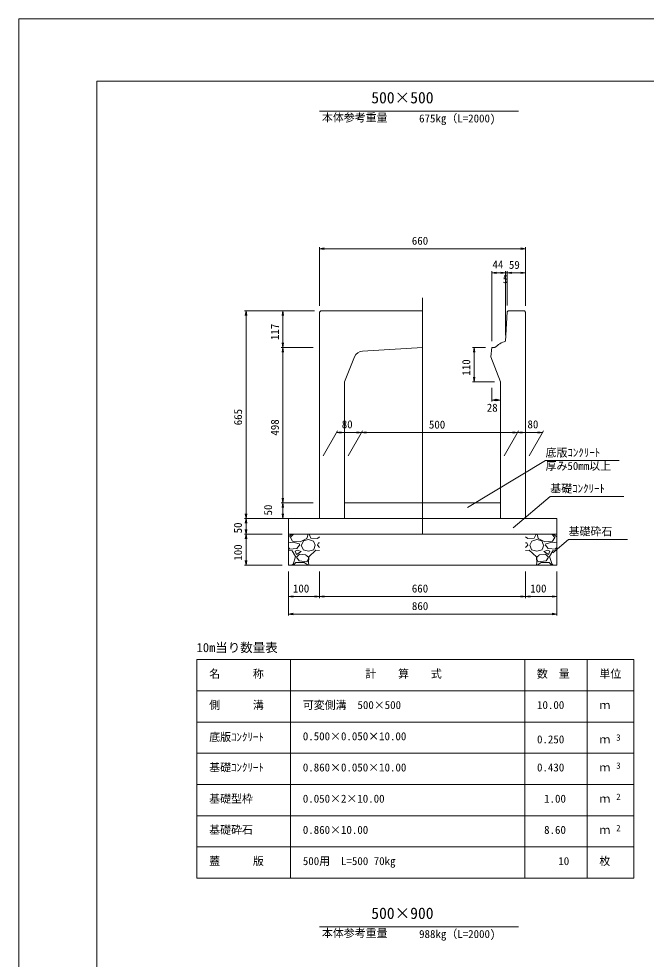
# Model space of a CAD drawing. Units: millimetres, scale not verified. Extents: x 2 to 84102, y -2 to 59398.
# Drawn here: x 2 to 20101, y 29266 to 59398 of the extents above; entities that cross this region are included whole.
import ezdxf
from ezdxf.enums import TextEntityAlignment as Align

# ---------------------------------------------------------------- set-up
doc = ezdxf.new("R2010")
doc.units = ezdxf.units.MM
doc.header["$LTSCALE"] = 100
for name, color, linetype, lineweight in [('0_2', 7, 'Continuous', 9), ('D-STR-DIM', 7, 'Continuous', 18), ('D-STR-DIM（寸法）', 7, 'Continuous', 18), ('D-STR-HTXT（旗揚げ）', 4, 'Continuous', 18), ('D-STR-STRn（構造物）', 7, 'Continuous', 18), ('D-STR（構造物外形線）', 1, 'Continuous', 18), ('D-TTL(外枠）', 2, 'Continuous', 18), ('DEFPOINTS_3', 8, 'Continuous', 18), ('作図レイヤ', 1, 'Continuous', 18)]:
    doc.layers.add(name, color=color, linetype=linetype, lineweight=lineweight)
doc.layers.add('D-STR-TXT（文字）', color=7, linetype='Continuous')
doc.styles.add('ＭＳ ゴシック', font='')
doc.styles.get('ＭＳ ゴシック').set_extended_font_data('MS Gothic')

msp = doc.modelspace()

# ---------------------------------------------------------------- linework, layer by layer
at = {"layer": '0_2'}
for p, q in [((9637.9, 52031.7), (9787.9, 52056.7)), ((9787.9, 52006.7), (9637.9, 52031.7)), ((16087.9, 52056.7), (16237.9, 52031.7)), ((16237.9, 52031.7), (16087.9, 52006.7)), ((15157.9, 51257.8), (15307.9, 51282.8)), ((15307.9, 51232.8), (15157.9, 51257.8)), ((15447.9, 51282.8), (15597.9, 51257.8)), ((15597.9, 51257.8), (15447.9, 51232.8)), ((15646.2, 51257.8), (15796.2, 51282.8)), ((15796.2, 51232.8), (15646.2, 51257.8)), ((16087.9, 51282.8), (16237.9, 51257.8)), ((16237.9, 51257.8), (16087.9, 51232.8)), ((7256.2, 49888.3), (7281.2, 50038.3)), ((7281.2, 50038.3), (7306.2, 49888.3)), ((8435.5, 49888.3), (8460.5, 50038.3)), ((8460.5, 50038.3), (8485.5, 49888.3)), ((8460.5, 48868.3), (8435.5, 49018.3)), ((8435.5, 48718.3), (8460.5, 48868.3)), ((8485.5, 49018.3), (8460.5, 48868.3)), ((8460.5, 48868.3), (8485.5, 48718.3)), ((14565.7, 48718.3), (14590.7, 48868.3)), ((14590.7, 48868.3), (14615.7, 48718.3)), ((14590.7, 47768.3), (14565.7, 47918.3)), ((14615.7, 47918.3), (14590.7, 47768.3)), ((15157.9, 47183.3), (15307.9, 47208.3)), ((15307.9, 47158.3), (15157.9, 47183.3)), ((15287.9, 47208.3), (15437.9, 47183.3)), ((15437.9, 47183.3), (15287.9, 47158.3)), ((10182.5, 46140.6), (10332.5, 46165.6)), ((10332.5, 46115.6), (10182.5, 46140.6)), ((10832.5, 46165.6), (10982.5, 46140.6)), ((10982.5, 46140.6), (10832.5, 46115.6)), ((10982.5, 46140.6), (11132.5, 46165.6)), ((11132.5, 46115.6), (10982.5, 46140.6)), ((15832.5, 46165.6), (15982.5, 46140.6)), ((15982.5, 46140.6), (15832.5, 46115.6)), ((15982.5, 46140.6), (16132.5, 46165.6)), ((16132.5, 46115.6), (15982.5, 46140.6)), ((16632.5, 46165.6), (16782.5, 46140.6)), ((16782.5, 46140.6), (16632.5, 46115.6)), ((8460.5, 43888.3), (8435.5, 44038.3)), ((8485.5, 44038.3), (8460.5, 43888.3)), ((8435.5, 43738.3), (8460.5, 43888.3)), ((8460.5, 43888.3), (8485.5, 43738.3)), ((7281.2, 43388.3), (7256.2, 43538.3)), ((7306.2, 43538.3), (7281.2, 43388.3)), ((8460.5, 43388.3), (8435.5, 43538.3)), ((8485.5, 43538.3), (8460.5, 43388.3)), ((7256.2, 43238.3), (7281.2, 43388.3)), ((7281.2, 43388.3), (7306.2, 43238.3)), ((7281.2, 42888.3), (7256.2, 43038.3)), ((7256.2, 42738.3), (7281.2, 42888.3)), ((7306.2, 43038.3), (7281.2, 42888.3)), ((7281.2, 42888.3), (7306.2, 42738.3)), ((7281.2, 41888.3), (7256.2, 42038.3)), ((7306.2, 42038.3), (7281.2, 41888.3)), ((8637.9, 40888.3), (8787.9, 40913.3)), ((8787.9, 40863.3), (8637.9, 40888.3)), ((9487.9, 40913.3), (9637.9, 40888.3)), ((9637.9, 40888.3), (9487.9, 40863.3)), ((9637.9, 40888.3), (9787.9, 40913.3)), ((9787.9, 40863.3), (9637.9, 40888.3)), ((16087.9, 40913.3), (16237.9, 40888.3)), ((16237.9, 40888.3), (16087.9, 40863.3)), ((16237.9, 40888.3), (16387.9, 40913.3)), ((16387.9, 40863.3), (16237.9, 40888.3)), ((17087.9, 40913.3), (17237.9, 40888.3)), ((17237.9, 40888.3), (17087.9, 40863.3)), ((8637.9, 40326), (8787.9, 40351)), ((8787.9, 40301), (8637.9, 40326)), ((17087.9, 40351), (17237.9, 40326)), ((17237.9, 40326), (17087.9, 40301))]:
    msp.add_line(p, q, dxfattribs=at)
at = {"layer": '0_2', "lineweight": 18}
for p, q in [((9637.9, 52031.7), (9657.9, 52031.7)), ((16237.9, 52031.7), (16217.9, 52031.7)), ((15157.9, 51257.8), (15177.9, 51257.8)), ((15597.9, 51257.8), (15577.9, 51257.8)), ((15646.2, 51257.8), (15666.2, 51257.8)), ((16237.9, 51257.8), (16217.9, 51257.8)), ((7281.2, 50038.3), (7281.2, 50018.3)), ((8460.5, 50038.3), (8460.5, 50018.3)), ((8460.5, 48868.3), (8460.5, 48888.3)), ((8460.5, 48868.3), (8460.5, 48848.3)), ((14590.7, 48868.3), (14590.7, 48848.3)), ((14590.7, 47768.3), (14590.7, 47788.3)), ((15157.9, 47183.3), (15177.9, 47183.3)), ((15437.9, 47183.3), (15417.9, 47183.3)), ((10182.5, 46140.6), (10202.5, 46140.6)), ((10982.5, 46140.6), (10962.5, 46140.6)), ((10982.5, 46140.6), (11002.5, 46140.6)), ((15982.5, 46140.6), (15962.5, 46140.6)), ((15982.5, 46140.6), (16002.5, 46140.6)), ((16782.5, 46140.6), (16762.5, 46140.6)), ((8460.5, 43888.3), (8460.5, 43908.3)), ((8460.5, 43888.3), (8460.5, 43868.3)), ((7281.2, 43388.3), (7281.2, 43408.3)), ((8460.5, 43388.3), (8460.5, 43408.3)), ((7281.2, 43388.3), (7281.2, 43368.3)), ((7281.2, 42888.3), (7281.2, 42908.3)), ((7281.2, 42888.3), (7281.2, 42868.3)), ((7281.2, 41888.3), (7281.2, 41908.3)), ((8637.9, 40888.3), (8657.9, 40888.3)), ((9637.9, 40888.3), (9617.9, 40888.3)), ((9637.9, 40888.3), (9657.9, 40888.3)), ((16237.9, 40888.3), (16217.9, 40888.3)), ((16237.9, 40888.3), (16257.9, 40888.3)), ((17237.9, 40888.3), (17217.9, 40888.3)), ((8637.9, 40326), (8657.9, 40326)), ((17237.9, 40326), (17217.9, 40326))]:
    msp.add_line(p, q, dxfattribs=at)
at = {"layer": 'D-STR-DIM'}
for p, q in [((8637.9, 41688.3), (8637.9, 40276)), ((9637.9, 41688.3), (9637.9, 40838.3)), ((16237.9, 41688.3), (16237.9, 40838.3)), ((17237.9, 41688.3), (17237.9, 40276)), ((8657.9, 40888.3), (9617.9, 40888.3)), ((9657.9, 40888.3), (16217.9, 40888.3)), ((17217.9, 40888.3), (16257.9, 40888.3)), ((8657.9, 40326), (17217.9, 40326))]:
    msp.add_line(p, q, dxfattribs=at)
at = {"layer": 'D-STR-DIM（寸法）'}
for p, q in [((9637.9, 50198.3), (9637.9, 52081.7)), ((9657.9, 52031.7), (16217.9, 52031.7)), ((16237.9, 50198.3), (16237.9, 52081.7)), ((15157.9, 49068.3), (15157.9, 51307.8)), ((15177.9, 51257.8), (15577.9, 51257.8)), ((15597.9, 49265.7), (15597.9, 51307.8)), ((15646.2, 51257.8), (15597.9, 51257.8)), ((15646.2, 50208.3), (15646.2, 51307.8)), ((15666.2, 51257.8), (16217.9, 51257.8)), ((16237.9, 50198.3), (16237.9, 51307.8)), ((9477.9, 50038.3), (7231.2, 50038.3)), ((7281.2, 50018.3), (7281.2, 43408.3)), ((8460.5, 50018.3), (8460.5, 48888.3)), ((9437.9, 48868.3), (8410.5, 48868.3)), ((8460.5, 43908.3), (8460.5, 48848.3)), ((14957.9, 48868.3), (14540.7, 48868.3)), ((14590.7, 48848.3), (14590.7, 47788.3)), ((15237.9, 47768.3), (14540.7, 47768.3)), ((15157.9, 47568.3), (15157.9, 47133.3)), ((15437.9, 47568.3), (15437.9, 47133.3)), ((15177.9, 47183.3), (15417.9, 47183.3)), ((9753.4, 45397.3), (10211.4, 46190.6)), ((10962.5, 46140.6), (10202.5, 46140.6)), ((10553.4, 45397.3), (11011.4, 46190.6)), ((11002.5, 46140.6), (15962.5, 46140.6)), ((15553.4, 45397.3), (16011.4, 46190.6)), ((16002.5, 46140.6), (16762.5, 46140.6)), ((16353.4, 45397.3), (16811.4, 46190.6)), ((9437.9, 43888.3), (8410.5, 43888.3)), ((8460.5, 43408.3), (8460.5, 43868.3)), ((8437.9, 43388.3), (7231.2, 43388.3)), ((9437.9, 43388.3), (7231.2, 43388.3)), ((7281.2, 43368.3), (7281.2, 42908.3)), ((8437.9, 42888.3), (7231.2, 42888.3)), ((7281.2, 42868.3), (7281.2, 41908.3)), ((8437.9, 41888.3), (7231.2, 41888.3))]:
    msp.add_line(p, q, dxfattribs=at)
at = {"layer": 'D-STR-HTXT（旗揚げ）'}
for p, q in [((9631.3, 56434), (16009.7, 56434)), ((14374.9, 43734.4), (16877.9, 45241.1)), ((19237.7, 45241.1), (16877.9, 45241.1)), ((15838.7, 43090.2), (17030.4, 44091.5)), ((19390.2, 44091.5), (17030.4, 44091.5)), ((17105.7, 42291.1), (17614.1, 42717.3)), ((19500.4, 42717.3), (17614.1, 42717.3)), ((5709.1, 38863.8), (19709.1, 38863.8)), ((5709.1, 31863.8), (5709.1, 38863.8)), ((8709.1, 31863.8), (8709.1, 38863.8)), ((16209.1, 31863.8), (16209.1, 38863.8)), ((18209.1, 31863.8), (18209.1, 38863.8)), ((19709.1, 31863.8), (19709.1, 38863.8)), ((5709.1, 37863.8), (19709.1, 37863.8)), ((5709.1, 36863.8), (19709.1, 36863.8)), ((5709.1, 35863.8), (19709.1, 35863.8)), ((5709.1, 34863.8), (19709.1, 34863.8)), ((5709.1, 33863.8), (19709.1, 33863.8)), ((5709.1, 32863.8), (19709.1, 32863.8)), ((5709.1, 31863.8), (19709.1, 31863.8)), ((9631.3, 30300.2), (16009.7, 30300.2))]:
    msp.add_line(p, q, dxfattribs=at)
at = {"layer": 'D-STR-STRn（構造物）'}
for p, q in [((12937.9, 42888.3), (12937.9, 50453.8)), ((10437.9, 43888.3), (15437.9, 43888.3)), ((8637.9, 43388.3), (17237.9, 43388.3)), ((8637.9, 43388.3), (8637.9, 41888.3)), ((17237.9, 43388.3), (17237.9, 41888.3)), ((8637.9, 42888.3), (17237.9, 42888.3)), ((8637.9, 42801.3), (8750.5, 42888.3)), ((8699.7, 42777.9), (8799, 42888.3)), ((9270, 42887.8), (9230, 42747.8)), ((9304.1, 42888.3), (9358, 42760.2)), ((9569.7, 42748.6), (9637.9, 42801.3)), ((16306.1, 42748.6), (16237.9, 42801.3)), ((16571.8, 42888.3), (16517.8, 42760.2)), ((16605.8, 42887.8), (16645.8, 42747.8)), ((17176.2, 42777.9), (17076.8, 42888.3)), ((17237.9, 42801.3), (17125.3, 42888.3)), ((8790.5, 42626.7), (8637.9, 42610.6)), ((8771.6, 42657.3), (8701.6, 42777.3)), ((9019, 42639.9), (8769, 42659.9)), ((8989.3, 42578.4), (8789.3, 42628.4)), ((8999.7, 42527.9), (8909.7, 42427.9)), ((8999.8, 42527.2), (8989.8, 42577.2)), ((9230.1, 42747.1), (9020.1, 42637.1)), ((9048.8, 42528.1), (9108.8, 42388.1)), ((9059.4, 42527.8), (9119.4, 42667.8)), ((9119.8, 42667.8), (9279.8, 42717.8)), ((9279.3, 42717.8), (9439.3, 42657.8)), ((9359.1, 42757.3), (9569.1, 42747.3)), ((9439.8, 42657.5), (9499.8, 42527.5)), ((9449.3, 42388.3), (9499.3, 42528.3)), ((9637.9, 42456.3), (9569.3, 42531.1)), ((9569.5, 42528.1), (9599.5, 42608.1)), ((9637.9, 42610.6), (9600.5, 42606.7)), ((16237.9, 42610.6), (16275.3, 42606.7)), ((16237.9, 42456.3), (16306.5, 42531.1)), ((16306.4, 42528.1), (16276.4, 42608.1)), ((16516.8, 42757.3), (16306.8, 42747.3)), ((16436, 42657.5), (16376, 42527.5)), ((16426.5, 42388.3), (16376.5, 42528.3)), ((16596.5, 42717.8), (16436.5, 42657.8)), ((16756.1, 42667.8), (16596.1, 42717.8)), ((16645.7, 42747.1), (16855.7, 42637.1)), ((16816.4, 42527.8), (16756.4, 42667.8)), ((16827.1, 42528.1), (16767.1, 42388.1)), ((16856.8, 42639.9), (17106.8, 42659.9)), ((16876.1, 42527.2), (16886.1, 42577.2)), ((16876.2, 42527.9), (16966.2, 42427.9)), ((16886.5, 42578.4), (17086.5, 42628.4)), ((17085.3, 42626.7), (17237.9, 42610.6)), ((17104.2, 42657.3), (17174.2, 42777.3)), ((8679.3, 42411.1), (8637.9, 42456.3)), ((8759.9, 42346.8), (8637.9, 42357)), ((8909, 42428.4), (8679, 42408.4)), ((8871.9, 42168.4), (8761.9, 42348.4)), ((8859.3, 42337.9), (8899.3, 42237.9)), ((8929.5, 42367.5), (8859.5, 42337.5)), ((8899.3, 42238.1), (9049.3, 42328.1)), ((8999.6, 42247.8), (8899.6, 42147.8)), ((9050, 42328), (8930, 42368)), ((9200.8, 42218.4), (9000.8, 42248.4)), ((9108.9, 42387.1), (9278.9, 42337.1)), ((9281.8, 42145.8), (9201.8, 42215.8)), ((9280.2, 42337.2), (9450.2, 42387.2)), ((9519.9, 42367.8), (9289.9, 42157.8)), ((9637.9, 42357), (9519.9, 42366.8)), ((16237.9, 42357), (16355.9, 42366.8)), ((16356, 42367.8), (16586, 42157.8)), ((16595.6, 42337.2), (16425.6, 42387.2)), ((16594.1, 42145.8), (16674.1, 42215.8)), ((16767, 42387.1), (16597, 42337.1)), ((16675, 42218.4), (16875, 42248.4)), ((16825.9, 42328), (16945.9, 42368)), ((16976.5, 42238.1), (16826.5, 42328.1)), ((16876.2, 42247.8), (16976.2, 42147.8)), ((16946.3, 42367.5), (17016.3, 42337.5)), ((16966.9, 42428.4), (17196.9, 42408.4)), ((17016.6, 42337.9), (16976.6, 42237.9)), ((17004, 42168.4), (17114, 42348.4)), ((17115.9, 42346.8), (17237.9, 42357)), ((17196.5, 42411.1), (17237.9, 42456.3)), ((8637.9, 41888.3), (17237.9, 41888.3)), ((8750.5, 41888.3), (8789.7, 41918.6)), ((8789.8, 41917.5), (8869.8, 42167.5)), ((8799, 41888.3), (8879.7, 41977.9)), ((8879.7, 41977.9), (9139.7, 41977.9)), ((8899.3, 42148.2), (8979.3, 42028.2)), ((8980, 42027.4), (9230, 41997.4)), ((9139.3, 41980.1), (9269.3, 41890.1)), ((9229.9, 41998), (9279.9, 42088)), ((9278, 41950.2), (9304.1, 41888.3)), ((9289.2, 42158.3), (9279.2, 41948.3)), ((9279.7, 42087.9), (9279.7, 42147.9)), ((16597.8, 41950.2), (16571.8, 41888.3)), ((16586.6, 42158.3), (16596.6, 41948.3)), ((16645.9, 41998), (16595.9, 42088)), ((16596.2, 42087.9), (16596.2, 42147.9)), ((16736.5, 41980.1), (16606.5, 41890.1)), ((16895.9, 42027.4), (16645.9, 41997.4)), ((16996.2, 41977.9), (16736.2, 41977.9)), ((16976.5, 42148.2), (16896.5, 42028.2)), ((17076.8, 41888.3), (16996.2, 41977.9)), ((17086.1, 41917.5), (17006.1, 42167.5)), ((17125.3, 41888.3), (17086.1, 41918.6))]:
    msp.add_line(p, q, dxfattribs=at)
at = {"layer": 'D-STR（構造物外形線）'}
for p, q in [((9677.9, 50038.3), (9637.9, 49998.3)), ((12937.9, 50038.3), (9677.9, 50038.3)), ((15677.9, 50038.3), (15646.4, 50008.3)), ((15677.9, 50038.3), (16197.9, 50038.3)), ((16197.9, 50038.3), (16237.9, 49998.3)), ((9637.9, 49998.3), (9637.9, 43388.3)), ((15597.9, 49065.7), (15646.4, 50008.3)), ((16237.9, 49998.3), (16237.9, 43388.3)), ((12937.9, 48868.3), (11017.2, 48753)), ((15119.2, 48565), (15157.9, 48868.3)), ((15157.9, 48868.3), (15257.9, 48868.3)), ((10437.9, 47768.3), (10756.6, 48565)), ((15437.9, 47768.3), (15119.2, 48565)), ((10437.9, 47768.3), (10437.9, 43388.3)), ((15437.9, 47768.3), (15437.9, 43388.3)), ((10437.9, 43388.3), (9637.9, 43388.3)), ((15437.9, 43388.3), (16237.9, 43388.3))]:
    msp.add_line(p, q, dxfattribs=at)
for centre, radius, start, end in [((15817.2, 48296.3), 800, 105.91092, 134.35825), ((11035.1, 48453.6), 300, 93.43363, 158.19859)]:
    msp.add_arc(centre, radius, start, end, dxfattribs=at)
at = {"layer": 'D-TTL(外枠）'}
for p, q in [((2502.5, 57397.9), (82002.5, 57397.9)), ((2502.5, 1997.9), (2502.5, 57397.9))]:
    msp.add_line(p, q, dxfattribs=at)
at = {"layer": 'DEFPOINTS_3'}
for p, q in [((2.5, -2.1), (2.5, 59397.9)), ((2.5, 59397.9), (84102.5, 59397.9))]:
    msp.add_line(p, q, dxfattribs=at)
at = {"layer": '作図レイヤ'}
msp.add_line((10337.9, 43388.3), (9637.9, 43388.3), dxfattribs=at)

# ---------------------------------------------------------------- texts
at = {"layer": 'D-STR-DIM', "style": 'ＭＳ ゴシック'}
for s, p in [('100', (8783.5, 40938.3)), ('660', (12593.2, 40938.3)), ('100', (16383.5, 40938.3)), ('860', (12595.9, 40376))]:
    msp.add_text(s, height=256.6, dxfattribs=at).set_placement(p, align=Align.BOTTOM_LEFT)
at = {"layer": 'D-STR-DIM（寸法）', "style": 'ＭＳ ゴシック'}
for s, p in [('660', (12593.2, 52081.7)), ('44', (15177.7, 51320.9)), ('59', (15703.1, 51308.9)), ('5', (15507.8, 50849.5)), ('28', (14994.5, 46731.9)), ('80', (10347.6, 46198.9)), ('500', (13140.5, 46190.6)), ('80', (16298.3, 46199.2))]:
    msp.add_text(s, height=256.6, dxfattribs=at).set_placement(p, align=Align.BOTTOM_LEFT)
for s, p in [('117', (8410.5, 49105.1)), ('110', (14540.7, 47963.8)), ('665', (7231.2, 46373.1)), ('498', (8410.5, 46041.6)), ('50', (8193, 43483.2)), ('50', (7227.2, 42910)), ('100', (7231.2, 42033.8))]:
    msp.add_text(s, height=256.6, rotation=90, dxfattribs=at).set_placement(p, align=Align.BOTTOM_LEFT)
at = {"layer": 'D-STR-TXT（文字）', "style": 'ＭＳ ゴシック'}
for s, height, p in [('500×500', 366.6, (11293.9, 56578.8)), ('本体参考重量', 256.6, (9714.4, 56027.3)), ('675kg（L=2000)', 256.6, (12826.4, 56000.9)), ('底版ｺﾝｸﾘｰﾄ', 256.6, (16877.9, 45291.1)), ('厚み50mm以上', 256.6, (16877.9, 44863.9)), ('基礎ｺﾝｸﾘｰﾄ', 256.6, (17030.4, 44141.5)), ('基礎砕石', 256.6, (17614.1, 42767.3)), ('10m当り数量表', 293.3, (5698.2, 39016.3)), ('名\u3000\u3000\u3000称', 256.6, (6101.4, 38204.1)), ('計\u3000\u3000算\u3000\u3000式', 256.6, (11102.2, 38204.1)), ('数\u3000量', 256.6, (16601.4, 38204.1)), ('単位', 256.6, (18601.4, 38204.1)), ('側\u3000\u3000\u3000溝', 256.6, (6101.4, 37204.1)), ('可変側溝\u3000500×500', 256.6, (9101.4, 37204.1)), ('10.00', 256.6, (16604.1, 37204.1)), ('ｍ', 256.6, (18601.4, 37204.1)), ('底版ｺﾝｸﾘｰﾄ', 256.6, (6101.4, 36177.6)), ('0.500×0.050×10.00', 256.6, (9101.4, 36204.1)), ('3', 205.3, (19141.6, 36204.6)), ('0.250', 256.6, (16604.1, 36104.1)), ('ｍ', 256.6, (18601.4, 36104.1)), ('基礎ｺﾝｸﾘｰﾄ', 256.6, (6101.4, 35204.1)), ('3', 205.3, (19141.6, 35304.6)), ('0.860×0.050×10.00', 256.6, (9101.4, 35204.1)), ('0.430', 256.6, (16604.1, 35204.1)), ('ｍ', 256.6, (18601.4, 35204.1)), ('基礎型枠', 256.6, (6101.4, 34204.1)), ('0.050×2×10.00', 256.6, (9101.4, 34204.1)), ('1.00', 256.6, (16831.5, 34204.1)), ('ｍ', 256.6, (18601.4, 34204.1)), ('2', 205.3, (19141.6, 34304.6)), ('基礎砕石', 256.6, (6101.4, 33204.1)), ('0.860×10.00', 256.6, (9101.4, 33204.1)), ('8.60', 256.6, (16831.5, 33204.1)), ('ｍ', 256.6, (18601.4, 33204.1)), ('2', 205.3, (19141.6, 33304.6)), ('蓋\u3000\u3000\u3000版', 256.6, (6101.4, 32204.1)), ('500用\u3000L=500 70kg', 256.6, (9101.4, 32204.1)), ('枚', 256.6, (18601.4, 32204.1)), ('10', 256.6, (17286.3, 32204.1)), ('500×900', 366.6, (11293.9, 30445)), ('本体参考重量', 256.6, (9714.4, 29893.5)), ('988kg（L=2000)', 256.6, (12826.4, 29867.1))]:
    msp.add_text(s, height=height, dxfattribs=at).set_placement(p, align=Align.BOTTOM_LEFT)

doc.saveas('drawing.dxf')
